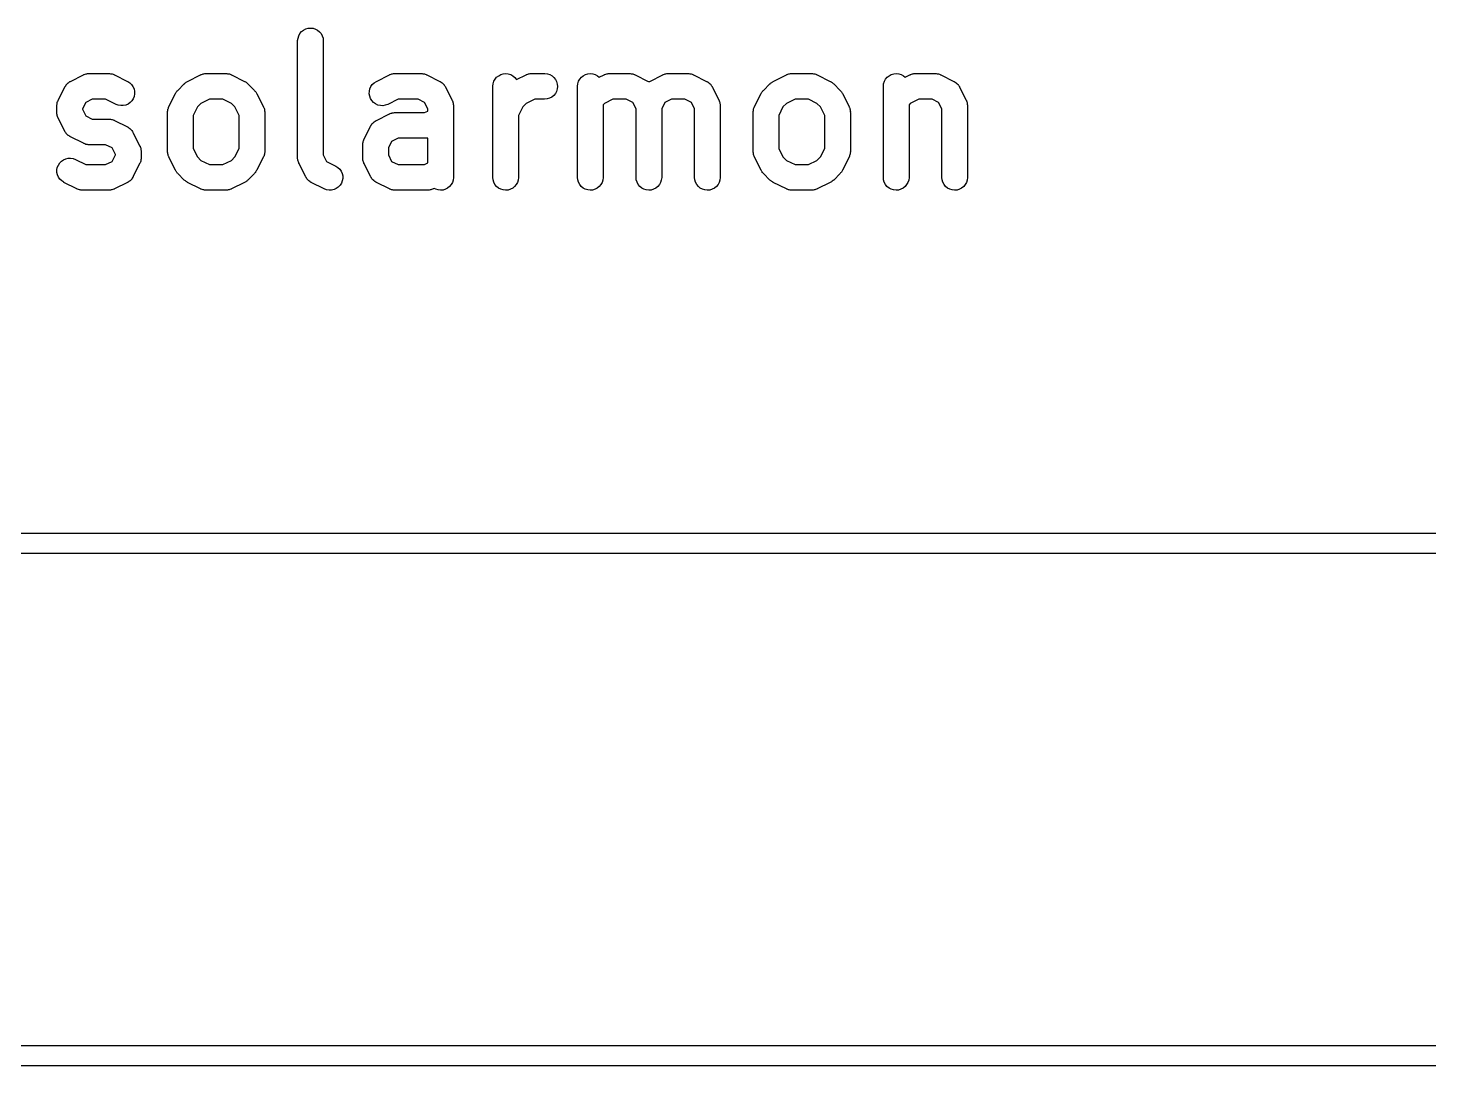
# Model space of a CAD drawing. Extents: x 94.4 to 145.6, y -140.8 to -106.9.
# Drawn here: x 99.89 to 108.09, y -140.82 to -134.74 of the extents above; entities that cross this region are included whole.
import ezdxf

# ---------------------------------------------------------------- set-up
doc = ezdxf.new("R2010")
doc.units = 0
doc.layers.add('BLACK', color=7, linetype='CONTINUOUS')

msp = doc.modelspace()

# ---------------------------------------------------------------- linework, layer by layer
at = {"layer": 'BLACK', "linetype": 'CONTINUOUS'}
for p, q in [((101.502, -134.754), (101.515, -134.747)), ((101.515, -134.747), (101.529, -134.743)), ((101.529, -134.743), (101.544, -134.742)), ((101.544, -134.742), (101.558, -134.743)), ((101.558, -134.743), (101.572, -134.748)), ((101.572, -134.748), (101.585, -134.755)), ((101.468, -134.816), (101.47, -134.801)), ((101.468, -134.817), (101.468, -134.816)), ((101.468, -135.503), (101.468, -134.817)), ((101.47, -134.801), (101.474, -134.787)), ((101.474, -134.787), (101.481, -134.775)), ((101.481, -134.775), (101.491, -134.763)), ((101.491, -134.763), (101.502, -134.754)), ((101.585, -134.755), (101.596, -134.764)), ((101.596, -134.764), (101.605, -134.775)), ((101.605, -134.775), (101.612, -134.788)), ((101.612, -134.788), (101.617, -134.802)), ((101.617, -134.802), (101.618, -134.817)), ((101.618, -134.817), (101.618, -135.485)), ((100.11, -135.08), (100.113, -135.075)), ((100.113, -135.075), (100.114, -135.074)), ((100.114, -135.074), (100.115, -135.072)), ((100.115, -135.072), (100.119, -135.069)), ((100.119, -135.069), (100.123, -135.064)), ((100.123, -135.064), (100.124, -135.063)), ((100.124, -135.063), (100.126, -135.062)), ((100.126, -135.062), (100.13, -135.059)), ((100.13, -135.059), (100.135, -135.056)), ((100.135, -135.056), (100.137, -135.055)), ((100.137, -135.055), (100.138, -135.055)), ((100.138, -135.055), (100.214, -135.016)), ((100.214, -135.016), (100.215, -135.016)), ((100.215, -135.016), (100.217, -135.015)), ((100.217, -135.015), (100.219, -135.014)), ((100.219, -135.014), (100.224, -135.013)), ((100.224, -135.013), (100.229, -135.011)), ((100.229, -135.011), (100.231, -135.011)), ((100.231, -135.011), (100.233, -135.01)), ((100.233, -135.01), (100.238, -135.009)), ((100.238, -135.009), (100.243, -135.009)), ((100.243, -135.009), (100.246, -135.009)), ((100.246, -135.009), (100.248, -135.009)), ((100.248, -135.009), (100.362, -135.009)), ((100.362, -135.009), (100.363, -135.009)), ((100.363, -135.009), (100.365, -135.009)), ((100.365, -135.009), (100.367, -135.009)), ((100.367, -135.009), (100.373, -135.01)), ((100.373, -135.01), (100.378, -135.01)), ((100.378, -135.01), (100.38, -135.011)), ((100.38, -135.011), (100.382, -135.011)), ((100.382, -135.011), (100.387, -135.013)), ((100.387, -135.013), (100.392, -135.015)), ((100.392, -135.015), (100.394, -135.016)), ((100.394, -135.016), (100.396, -135.016)), ((100.396, -135.016), (100.472, -135.055)), ((100.472, -135.055), (100.473, -135.055)), ((100.473, -135.055), (100.485, -135.063)), ((100.485, -135.063), (100.495, -135.073)), ((100.495, -135.073), (100.504, -135.085)), ((100.766, -135.107), (100.804, -135.069)), ((100.804, -135.069), (100.805, -135.068)), ((100.805, -135.068), (100.808, -135.065)), ((100.808, -135.065), (100.811, -135.062)), ((100.811, -135.062), (100.814, -135.061)), ((100.814, -135.061), (100.816, -135.059)), ((100.816, -135.059), (100.82, -135.057)), ((100.82, -135.057), (100.824, -135.055)), ((100.824, -135.055), (100.9, -135.016)), ((100.9, -135.016), (100.901, -135.016)), ((100.901, -135.016), (100.903, -135.015)), ((100.903, -135.015), (100.905, -135.014)), ((100.905, -135.014), (100.91, -135.013)), ((100.91, -135.013), (100.915, -135.011)), ((100.915, -135.011), (100.917, -135.011)), ((100.917, -135.011), (100.919, -135.01)), ((100.919, -135.01), (100.924, -135.009)), ((100.924, -135.009), (100.929, -135.009)), ((100.929, -135.009), (100.931, -135.009)), ((100.931, -135.009), (100.933, -135.009)), ((100.933, -135.009), (101.048, -135.009)), ((101.048, -135.009), (101.049, -135.009)), ((101.049, -135.009), (101.051, -135.009)), ((101.051, -135.009), (101.053, -135.009)), ((101.053, -135.009), (101.058, -135.01)), ((101.058, -135.01), (101.063, -135.01)), ((101.063, -135.01), (101.065, -135.011)), ((101.065, -135.011), (101.068, -135.011)), ((101.068, -135.011), (101.072, -135.013)), ((101.072, -135.013), (101.077, -135.015)), ((101.077, -135.015), (101.079, -135.016)), ((101.079, -135.016), (101.081, -135.016)), ((101.081, -135.016), (101.157, -135.055)), ((101.157, -135.055), (101.158, -135.055)), ((101.158, -135.055), (101.162, -135.057)), ((101.162, -135.057), (101.166, -135.059)), ((101.166, -135.059), (101.168, -135.061)), ((101.168, -135.061), (101.171, -135.063)), ((101.171, -135.063), (101.174, -135.066)), ((101.174, -135.066), (101.177, -135.069)), ((101.177, -135.069), (101.215, -135.107)), ((101.897, -135.084), (101.905, -135.072)), ((101.905, -135.072), (101.916, -135.062)), ((101.916, -135.062), (101.929, -135.055)), ((101.929, -135.055), (102.005, -135.016)), ((102.005, -135.016), (102.006, -135.016)), ((102.006, -135.016), (102.008, -135.015)), ((102.008, -135.015), (102.01, -135.014)), ((102.01, -135.014), (102.015, -135.013)), ((102.015, -135.013), (102.019, -135.011)), ((102.019, -135.011), (102.022, -135.011)), ((102.022, -135.011), (102.024, -135.01)), ((102.024, -135.01), (102.029, -135.009)), ((102.029, -135.009), (102.034, -135.009)), ((102.034, -135.009), (102.036, -135.009)), ((102.036, -135.009), (102.038, -135.009)), ((102.038, -135.009), (102.191, -135.009)), ((102.191, -135.009), (102.192, -135.009)), ((102.192, -135.009), (102.194, -135.009)), ((102.194, -135.009), (102.196, -135.009)), ((102.196, -135.009), (102.201, -135.01)), ((102.201, -135.01), (102.206, -135.01)), ((102.206, -135.01), (102.208, -135.011)), ((102.208, -135.011), (102.21, -135.011)), ((102.21, -135.011), (102.215, -135.013)), ((102.215, -135.013), (102.22, -135.015)), ((102.22, -135.015), (102.222, -135.016)), ((102.222, -135.016), (102.224, -135.016)), ((102.224, -135.016), (102.3, -135.055)), ((102.3, -135.055), (102.301, -135.055)), ((102.301, -135.055), (102.303, -135.056)), ((102.303, -135.056), (102.304, -135.057)), ((102.304, -135.057), (102.309, -135.06)), ((102.309, -135.06), (102.314, -135.063)), ((102.314, -135.063), (102.315, -135.064)), ((102.315, -135.064), (102.316, -135.065)), ((102.316, -135.065), (102.32, -135.069)), ((102.32, -135.069), (102.324, -135.073)), ((102.324, -135.073), (102.325, -135.075)), ((102.325, -135.075), (102.326, -135.076)), ((102.326, -135.076), (102.329, -135.081)), ((102.611, -135.083), (102.612, -135.068)), ((102.612, -135.068), (102.617, -135.054)), ((102.617, -135.054), (102.624, -135.041)), ((102.624, -135.041), (102.633, -135.03)), ((102.633, -135.03), (102.645, -135.021)), ((102.645, -135.021), (102.658, -135.014)), ((102.658, -135.014), (102.672, -135.01)), ((102.672, -135.01), (102.686, -135.009)), ((102.686, -135.009), (102.701, -135.01)), ((102.701, -135.01), (102.715, -135.014)), ((102.715, -135.014), (102.728, -135.021)), ((102.728, -135.021), (102.739, -135.031)), ((102.739, -135.031), (102.748, -135.042)), ((102.748, -135.042), (102.749, -135.044)), ((102.749, -135.044), (102.805, -135.016)), ((102.805, -135.016), (102.806, -135.016)), ((102.806, -135.016), (102.808, -135.015)), ((102.808, -135.015), (102.81, -135.014)), ((102.81, -135.014), (102.815, -135.013)), ((102.815, -135.013), (102.819, -135.011)), ((102.819, -135.011), (102.822, -135.011)), ((102.822, -135.011), (102.824, -135.01)), ((102.824, -135.01), (102.829, -135.009)), ((102.829, -135.009), (102.834, -135.009)), ((102.834, -135.009), (102.836, -135.009)), ((102.836, -135.009), (102.838, -135.009)), ((102.838, -135.009), (102.914, -135.009)), ((102.914, -135.009), (102.915, -135.009)), ((102.915, -135.009), (102.93, -135.01)), ((102.93, -135.01), (102.944, -135.015)), ((102.944, -135.015), (102.957, -135.022)), ((102.957, -135.022), (102.968, -135.031)), ((102.968, -135.031), (102.977, -135.043)), ((102.977, -135.043), (102.984, -135.055)), ((102.984, -135.055), (102.988, -135.07)), ((102.988, -135.07), (102.989, -135.084)), ((103.106, -135.083), (103.108, -135.068)), ((103.108, -135.068), (103.112, -135.054)), ((103.112, -135.054), (103.119, -135.041)), ((103.119, -135.041), (103.129, -135.03)), ((103.129, -135.03), (103.14, -135.021)), ((103.14, -135.021), (103.153, -135.014)), ((103.153, -135.014), (103.167, -135.01)), ((103.167, -135.01), (103.182, -135.009)), ((103.182, -135.009), (103.196, -135.01)), ((103.196, -135.01), (103.21, -135.014)), ((103.21, -135.014), (103.223, -135.021)), ((103.223, -135.021), (103.234, -135.03)), ((103.234, -135.03), (103.262, -135.016)), ((103.262, -135.016), (103.263, -135.016)), ((103.263, -135.016), (103.265, -135.015)), ((103.265, -135.015), (103.267, -135.014)), ((103.267, -135.014), (103.272, -135.013)), ((103.272, -135.013), (103.277, -135.011)), ((103.277, -135.011), (103.279, -135.011)), ((103.279, -135.011), (103.281, -135.01)), ((103.281, -135.01), (103.286, -135.009)), ((103.286, -135.009), (103.291, -135.009)), ((103.291, -135.009), (103.293, -135.009)), ((103.293, -135.009), (103.295, -135.009)), ((103.295, -135.009), (103.41, -135.009)), ((103.41, -135.009), (103.411, -135.009)), ((103.411, -135.009), (103.413, -135.009)), ((103.413, -135.009), (103.415, -135.009)), ((103.415, -135.009), (103.42, -135.01)), ((103.42, -135.01), (103.425, -135.01)), ((103.425, -135.01), (103.427, -135.011)), ((103.427, -135.011), (103.43, -135.011)), ((103.43, -135.011), (103.434, -135.013)), ((103.434, -135.013), (103.439, -135.015)), ((103.439, -135.015), (103.441, -135.016)), ((103.441, -135.016), (103.443, -135.016)), ((103.443, -135.016), (103.519, -135.055)), ((103.519, -135.055), (103.52, -135.055)), ((103.52, -135.055), (103.522, -135.056)), ((103.522, -135.056), (103.523, -135.057)), ((103.523, -135.057), (103.524, -135.057)), ((103.524, -135.057), (103.526, -135.056)), ((103.526, -135.056), (103.527, -135.055)), ((103.527, -135.055), (103.529, -135.055)), ((103.529, -135.055), (103.605, -135.016)), ((103.605, -135.016), (103.606, -135.016)), ((103.606, -135.016), (103.608, -135.015)), ((103.608, -135.015), (103.61, -135.014)), ((103.61, -135.014), (103.615, -135.013)), ((103.615, -135.013), (103.619, -135.011)), ((103.619, -135.011), (103.622, -135.011)), ((103.622, -135.011), (103.624, -135.01)), ((103.624, -135.01), (103.629, -135.009)), ((103.629, -135.009), (103.634, -135.009)), ((103.634, -135.009), (103.636, -135.009)), ((103.636, -135.009), (103.638, -135.009)), ((103.638, -135.009), (103.753, -135.009)), ((103.753, -135.009), (103.754, -135.009)), ((103.754, -135.009), (103.756, -135.009)), ((103.756, -135.009), (103.758, -135.009)), ((103.758, -135.009), (103.763, -135.01)), ((103.763, -135.01), (103.768, -135.01)), ((103.768, -135.01), (103.77, -135.011)), ((103.77, -135.011), (103.772, -135.011)), ((103.772, -135.011), (103.777, -135.013)), ((103.777, -135.013), (103.782, -135.015)), ((103.782, -135.015), (103.784, -135.016)), ((103.784, -135.016), (103.786, -135.016)), ((103.786, -135.016), (103.862, -135.055)), ((103.862, -135.055), (103.863, -135.055)), ((103.863, -135.055), (103.865, -135.056)), ((103.865, -135.056), (103.866, -135.057)), ((103.866, -135.057), (103.871, -135.06)), ((103.871, -135.06), (103.875, -135.063)), ((103.875, -135.063), (103.877, -135.064)), ((103.877, -135.064), (103.878, -135.065)), ((103.878, -135.065), (103.882, -135.069)), ((103.882, -135.069), (103.886, -135.073)), ((103.886, -135.073), (103.887, -135.075)), ((103.887, -135.075), (103.888, -135.076)), ((103.888, -135.076), (103.891, -135.081)), ((104.195, -135.107), (104.233, -135.069)), ((104.233, -135.069), (104.234, -135.068)), ((104.234, -135.068), (104.237, -135.065)), ((104.237, -135.065), (104.24, -135.062)), ((104.24, -135.062), (104.243, -135.061)), ((104.243, -135.061), (104.245, -135.059)), ((104.245, -135.059), (104.249, -135.057)), ((104.249, -135.057), (104.252, -135.055)), ((104.252, -135.055), (104.329, -135.016)), ((104.329, -135.016), (104.332, -135.015)), ((104.329, -135.016), (104.329, -135.016)), ((104.332, -135.015), (104.333, -135.014)), ((104.333, -135.014), (104.338, -135.013)), ((104.338, -135.013), (104.343, -135.011)), ((104.343, -135.011), (104.345, -135.011)), ((104.345, -135.011), (104.347, -135.01)), ((104.347, -135.01), (104.353, -135.009)), ((104.353, -135.009), (104.358, -135.009)), ((104.358, -135.009), (104.36, -135.009)), ((104.36, -135.009), (104.362, -135.009)), ((104.362, -135.009), (104.476, -135.009)), ((104.476, -135.009), (104.477, -135.009)), ((104.477, -135.009), (104.48, -135.009)), ((104.48, -135.009), (104.482, -135.009)), ((104.482, -135.009), (104.487, -135.01)), ((104.487, -135.01), (104.492, -135.01)), ((104.492, -135.01), (104.494, -135.011)), ((104.494, -135.011), (104.496, -135.011)), ((104.496, -135.011), (104.501, -135.013)), ((104.501, -135.013), (104.506, -135.015)), ((104.506, -135.015), (104.508, -135.016)), ((104.508, -135.016), (104.51, -135.016)), ((104.51, -135.016), (104.586, -135.055)), ((104.586, -135.055), (104.587, -135.055)), ((104.587, -135.055), (104.591, -135.057)), ((104.591, -135.057), (104.594, -135.059)), ((104.594, -135.059), (104.597, -135.061)), ((104.597, -135.061), (104.599, -135.063)), ((104.599, -135.063), (104.602, -135.066)), ((104.602, -135.066), (104.606, -135.069)), ((104.606, -135.069), (104.644, -135.107)), ((104.897, -135.083), (104.898, -135.068)), ((104.898, -135.068), (104.903, -135.054)), ((104.903, -135.054), (104.91, -135.041)), ((104.91, -135.041), (104.919, -135.03)), ((104.919, -135.03), (104.931, -135.021)), ((104.931, -135.021), (104.943, -135.014)), ((104.943, -135.014), (104.958, -135.01)), ((104.958, -135.01), (104.972, -135.009)), ((104.972, -135.009), (104.987, -135.01)), ((104.987, -135.01), (105.001, -135.014)), ((105.001, -135.014), (105.014, -135.021)), ((105.014, -135.021), (105.024, -135.03)), ((105.024, -135.03), (105.052, -135.016)), ((105.052, -135.016), (105.053, -135.016)), ((105.053, -135.016), (105.055, -135.015)), ((105.055, -135.015), (105.057, -135.014)), ((105.057, -135.014), (105.062, -135.013)), ((105.062, -135.013), (105.067, -135.011)), ((105.067, -135.011), (105.069, -135.011)), ((105.069, -135.011), (105.071, -135.01)), ((105.071, -135.01), (105.076, -135.009)), ((105.076, -135.009), (105.081, -135.009)), ((105.081, -135.009), (105.084, -135.009)), ((105.084, -135.009), (105.086, -135.009)), ((105.086, -135.009), (105.2, -135.009)), ((105.2, -135.009), (105.201, -135.009)), ((105.201, -135.009), (105.203, -135.009)), ((105.203, -135.009), (105.206, -135.009)), ((105.206, -135.009), (105.211, -135.01)), ((105.211, -135.01), (105.216, -135.01)), ((105.216, -135.01), (105.218, -135.011)), ((105.218, -135.011), (105.22, -135.011)), ((105.22, -135.011), (105.225, -135.013)), ((105.225, -135.013), (105.23, -135.015)), ((105.23, -135.015), (105.232, -135.016)), ((105.232, -135.016), (105.234, -135.016)), ((105.234, -135.016), (105.31, -135.055)), ((105.31, -135.055), (105.311, -135.055)), ((105.311, -135.055), (105.312, -135.056)), ((105.312, -135.056), (105.314, -135.057)), ((105.314, -135.057), (105.318, -135.06)), ((105.318, -135.06), (105.323, -135.063)), ((105.323, -135.063), (105.324, -135.064)), ((105.324, -135.064), (105.326, -135.065)), ((105.326, -135.065), (105.329, -135.069)), ((105.329, -135.069), (105.334, -135.073)), ((105.334, -135.073), (105.335, -135.075)), ((105.335, -135.075), (105.336, -135.076)), ((105.336, -135.076), (105.339, -135.081)), ((100.066, -135.164), (100.104, -135.088)), ((100.104, -135.088), (100.105, -135.087)), ((100.105, -135.087), (100.106, -135.086)), ((100.106, -135.086), (100.107, -135.084)), ((100.107, -135.084), (100.11, -135.08)), ((100.265, -135.159), (100.227, -135.178)), ((100.344, -135.159), (100.265, -135.159)), ((100.405, -135.189), (100.344, -135.159)), ((100.505, -135.156), (100.497, -135.168)), ((100.504, -135.085), (100.51, -135.099)), ((100.51, -135.142), (100.505, -135.156)), ((100.51, -135.099), (100.513, -135.113)), ((100.513, -135.128), (100.51, -135.142)), ((100.513, -135.113), (100.513, -135.128)), ((100.714, -135.202), (100.752, -135.126)), ((100.752, -135.126), (100.753, -135.125)), ((100.753, -135.125), (100.755, -135.122)), ((100.755, -135.122), (100.757, -135.118)), ((100.757, -135.118), (100.759, -135.116)), ((100.759, -135.116), (100.761, -135.113)), ((100.761, -135.113), (100.763, -135.11)), ((100.763, -135.11), (100.766, -135.107)), ((100.951, -135.159), (100.902, -135.183)), ((101.03, -135.159), (100.951, -135.159)), ((101.08, -135.183), (101.03, -135.159)), ((101.215, -135.107), (101.216, -135.107)), ((101.216, -135.107), (101.218, -135.111)), ((101.218, -135.111), (101.221, -135.114)), ((101.221, -135.114), (101.223, -135.116)), ((101.223, -135.116), (101.225, -135.119)), ((101.225, -135.119), (101.227, -135.123)), ((101.227, -135.123), (101.229, -135.126)), ((101.229, -135.126), (101.267, -135.202)), ((101.887, -135.127), (101.888, -135.112)), ((101.89, -135.141), (101.887, -135.127)), ((101.888, -135.112), (101.891, -135.098)), ((101.895, -135.155), (101.89, -135.141)), ((101.891, -135.098), (101.897, -135.084)), ((101.902, -135.167), (101.895, -135.155)), ((102.056, -135.159), (101.996, -135.189)), ((102.173, -135.159), (102.056, -135.159)), ((102.211, -135.178), (102.173, -135.159)), ((102.329, -135.081), (102.332, -135.085)), ((102.332, -135.085), (102.333, -135.087)), ((102.333, -135.087), (102.334, -135.088)), ((102.334, -135.088), (102.372, -135.164)), ((102.611, -135.084), (102.611, -135.083)), ((102.611, -135.617), (102.611, -135.084)), ((102.856, -135.159), (102.806, -135.183)), ((102.914, -135.159), (102.856, -135.159)), ((102.929, -135.157), (102.914, -135.159)), ((102.943, -135.153), (102.929, -135.157)), ((102.956, -135.146), (102.943, -135.153)), ((102.967, -135.137), (102.956, -135.146)), ((102.977, -135.126), (102.967, -135.137)), ((102.984, -135.113), (102.977, -135.126)), ((102.988, -135.099), (102.984, -135.113)), ((102.989, -135.084), (102.988, -135.099)), ((103.106, -135.084), (103.106, -135.083)), ((103.106, -135.617), (103.106, -135.084)), ((103.313, -135.159), (103.264, -135.183)), ((103.392, -135.159), (103.313, -135.159)), ((103.43, -135.178), (103.392, -135.159)), ((103.656, -135.159), (103.618, -135.178)), ((103.735, -135.159), (103.656, -135.159)), ((103.773, -135.178), (103.735, -135.159)), ((103.891, -135.081), (103.894, -135.085)), ((103.894, -135.085), (103.895, -135.087)), ((103.895, -135.087), (103.896, -135.088)), ((103.896, -135.088), (103.934, -135.164)), ((104.143, -135.202), (104.181, -135.126)), ((104.181, -135.125), (104.183, -135.122)), ((104.181, -135.126), (104.181, -135.125)), ((104.183, -135.122), (104.185, -135.118)), ((104.185, -135.118), (104.187, -135.116)), ((104.187, -135.116), (104.189, -135.113)), ((104.189, -135.113), (104.192, -135.11)), ((104.192, -135.11), (104.195, -135.107)), ((104.38, -135.159), (104.33, -135.183)), ((104.459, -135.159), (104.38, -135.159)), ((104.508, -135.183), (104.459, -135.159)), ((104.644, -135.107), (104.644, -135.107)), ((104.644, -135.107), (104.647, -135.111)), ((104.647, -135.111), (104.65, -135.114)), ((104.65, -135.114), (104.652, -135.116)), ((104.652, -135.116), (104.654, -135.119)), ((104.654, -135.119), (104.655, -135.123)), ((104.655, -135.123), (104.658, -135.126)), ((104.658, -135.126), (104.696, -135.202)), ((104.897, -135.084), (104.897, -135.083)), ((104.897, -135.617), (104.897, -135.084)), ((105.104, -135.159), (105.054, -135.183)), ((105.182, -135.159), (105.104, -135.159)), ((105.22, -135.178), (105.182, -135.159)), ((105.339, -135.081), (105.342, -135.085)), ((105.342, -135.085), (105.343, -135.087)), ((105.343, -135.087), (105.343, -135.088)), ((105.343, -135.088), (105.382, -135.164)), ((100.058, -135.197), (100.059, -135.195)), ((100.058, -135.198), (100.058, -135.197)), ((100.058, -135.236), (100.058, -135.198)), ((100.059, -135.238), (100.058, -135.236)), ((100.059, -135.192), (100.06, -135.187)), ((100.059, -135.195), (100.059, -135.192)), ((100.059, -135.24), (100.059, -135.238)), ((100.059, -135.245), (100.059, -135.24)), ((100.06, -135.182), (100.061, -135.18)), ((100.06, -135.187), (100.06, -135.182)), ((100.061, -135.178), (100.063, -135.173)), ((100.061, -135.18), (100.061, -135.178)), ((100.063, -135.173), (100.065, -135.168)), ((100.065, -135.168), (100.066, -135.166)), ((100.066, -135.166), (100.066, -135.164)), ((100.227, -135.178), (100.208, -135.216)), ((100.208, -135.216), (100.208, -135.218)), ((100.208, -135.218), (100.227, -135.256)), ((100.418, -135.194), (100.405, -135.189)), ((100.433, -135.196), (100.418, -135.194)), ((100.447, -135.196), (100.433, -135.196)), ((100.462, -135.193), (100.447, -135.196)), ((100.475, -135.187), (100.462, -135.193)), ((100.487, -135.179), (100.475, -135.187)), ((100.497, -135.168), (100.487, -135.179)), ((100.706, -135.231), (100.707, -135.225)), ((100.706, -135.233), (100.706, -135.231)), ((100.706, -135.235), (100.706, -135.233)), ((100.706, -135.236), (100.706, -135.235)), ((100.706, -135.465), (100.706, -135.236)), ((100.707, -135.225), (100.708, -135.22)), ((100.708, -135.218), (100.709, -135.216)), ((100.708, -135.22), (100.708, -135.218)), ((100.709, -135.216), (100.711, -135.211)), ((100.711, -135.211), (100.712, -135.206)), ((100.712, -135.206), (100.713, -135.204)), ((100.713, -135.204), (100.714, -135.202)), ((100.881, -135.204), (100.856, -135.254)), ((100.902, -135.183), (100.881, -135.204)), ((101.1, -135.204), (101.08, -135.183)), ((101.125, -135.254), (101.1, -135.204)), ((101.267, -135.202), (101.268, -135.203)), ((101.268, -135.203), (101.268, -135.205)), ((101.268, -135.205), (101.269, -135.207)), ((101.269, -135.207), (101.271, -135.212)), ((101.271, -135.212), (101.273, -135.217)), ((101.273, -135.217), (101.273, -135.219)), ((101.273, -135.219), (101.274, -135.221)), ((101.274, -135.221), (101.274, -135.226)), ((101.274, -135.226), (101.275, -135.232)), ((101.275, -135.232), (101.275, -135.234)), ((101.275, -135.234), (101.275, -135.236)), ((101.275, -135.236), (101.275, -135.465)), ((101.912, -135.178), (101.902, -135.167)), ((101.924, -135.186), (101.912, -135.178)), ((101.938, -135.193), (101.924, -135.186)), ((101.952, -135.196), (101.938, -135.193)), ((101.966, -135.197), (101.952, -135.196)), ((101.981, -135.194), (101.966, -135.197)), ((101.995, -135.189), (101.981, -135.194)), ((101.996, -135.189), (101.995, -135.189)), ((102.008, -135.244), (102.01, -135.243)), ((102.01, -135.243), (102.015, -135.241)), ((102.015, -135.241), (102.019, -135.24)), ((102.019, -135.24), (102.022, -135.239)), ((102.022, -135.239), (102.024, -135.239)), ((102.024, -135.239), (102.029, -135.238)), ((102.029, -135.238), (102.034, -135.237)), ((102.034, -135.237), (102.036, -135.237)), ((102.036, -135.237), (102.038, -135.237)), ((102.038, -135.237), (102.211, -135.237)), ((102.23, -135.216), (102.211, -135.178)), ((102.211, -135.237), (102.23, -135.228)), ((102.23, -135.228), (102.23, -135.216)), ((102.372, -135.164), (102.372, -135.165)), ((102.372, -135.165), (102.373, -135.167)), ((102.373, -135.167), (102.374, -135.169)), ((102.374, -135.169), (102.376, -135.174)), ((102.376, -135.174), (102.377, -135.179)), ((102.377, -135.179), (102.378, -135.181)), ((102.378, -135.181), (102.378, -135.183)), ((102.378, -135.183), (102.379, -135.188)), ((102.379, -135.188), (102.38, -135.193)), ((102.38, -135.193), (102.38, -135.196)), ((102.38, -135.196), (102.38, -135.198)), ((102.38, -135.198), (102.38, -135.617)), ((102.786, -135.204), (102.761, -135.254)), ((102.806, -135.183), (102.786, -135.204)), ((103.264, -135.183), (103.256, -135.191)), ((103.256, -135.191), (103.256, -135.617)), ((103.449, -135.216), (103.43, -135.178)), ((103.449, -135.617), (103.449, -135.216)), ((103.618, -135.178), (103.599, -135.216)), ((103.599, -135.216), (103.599, -135.617)), ((103.792, -135.216), (103.773, -135.178)), ((103.792, -135.617), (103.792, -135.216)), ((103.934, -135.164), (103.934, -135.165)), ((103.934, -135.165), (103.935, -135.167)), ((103.935, -135.167), (103.936, -135.169)), ((103.936, -135.169), (103.938, -135.174)), ((103.938, -135.174), (103.939, -135.179)), ((103.939, -135.179), (103.94, -135.181)), ((103.94, -135.181), (103.94, -135.183)), ((103.94, -135.183), (103.941, -135.188)), ((103.941, -135.188), (103.942, -135.193)), ((103.942, -135.193), (103.942, -135.196)), ((103.942, -135.196), (103.942, -135.198)), ((103.942, -135.198), (103.942, -135.617)), ((104.135, -135.231), (104.136, -135.225)), ((104.135, -135.233), (104.135, -135.231)), ((104.135, -135.235), (104.135, -135.233)), ((104.135, -135.236), (104.135, -135.235)), ((104.135, -135.465), (104.135, -135.236)), ((104.136, -135.22), (104.137, -135.218)), ((104.136, -135.225), (104.136, -135.22)), ((104.137, -135.216), (104.139, -135.211)), ((104.137, -135.218), (104.137, -135.216)), ((104.139, -135.211), (104.141, -135.206)), ((104.141, -135.206), (104.142, -135.204)), ((104.142, -135.204), (104.143, -135.202)), ((104.309, -135.204), (104.285, -135.254)), ((104.33, -135.183), (104.309, -135.204)), ((104.529, -135.204), (104.508, -135.183)), ((104.554, -135.254), (104.529, -135.204)), ((104.696, -135.202), (104.696, -135.203)), ((104.696, -135.203), (104.697, -135.205)), ((104.697, -135.205), (104.698, -135.207)), ((104.698, -135.207), (104.7, -135.212)), ((104.7, -135.212), (104.701, -135.217)), ((104.701, -135.217), (104.702, -135.219)), ((104.702, -135.219), (104.702, -135.221)), ((104.702, -135.221), (104.703, -135.226)), ((104.703, -135.226), (104.704, -135.232)), ((104.704, -135.232), (104.703, -135.234)), ((104.703, -135.234), (104.704, -135.236)), ((104.704, -135.236), (104.704, -135.465)), ((105.054, -135.183), (105.047, -135.191)), ((105.047, -135.191), (105.047, -135.617)), ((105.239, -135.216), (105.22, -135.178)), ((105.239, -135.617), (105.239, -135.216)), ((105.382, -135.164), (105.382, -135.165)), ((105.382, -135.165), (105.383, -135.167)), ((105.383, -135.167), (105.384, -135.169)), ((105.384, -135.169), (105.385, -135.174)), ((105.385, -135.174), (105.387, -135.179)), ((105.387, -135.179), (105.387, -135.181)), ((105.387, -135.181), (105.388, -135.183)), ((105.388, -135.183), (105.388, -135.188)), ((105.388, -135.188), (105.389, -135.193)), ((105.389, -135.193), (105.389, -135.196)), ((105.389, -135.196), (105.389, -135.198)), ((105.389, -135.198), (105.389, -135.617)), ((100.06, -135.251), (100.059, -135.245)), ((100.061, -135.253), (100.06, -135.251)), ((100.061, -135.255), (100.061, -135.253)), ((100.063, -135.26), (100.061, -135.255)), ((100.064, -135.265), (100.063, -135.26)), ((100.065, -135.266), (100.064, -135.265)), ((100.066, -135.269), (100.065, -135.266)), ((100.104, -135.346), (100.066, -135.269)), ((100.066, -135.269), (100.066, -135.269)), ((100.227, -135.256), (100.265, -135.275)), ((100.265, -135.275), (100.362, -135.275)), ((100.362, -135.275), (100.363, -135.275)), ((100.363, -135.275), (100.365, -135.275)), ((100.365, -135.275), (100.367, -135.275)), ((100.367, -135.275), (100.373, -135.276)), ((100.373, -135.276), (100.378, -135.277)), ((100.378, -135.277), (100.38, -135.278)), ((100.38, -135.278), (100.382, -135.278)), ((100.382, -135.278), (100.387, -135.28)), ((100.387, -135.28), (100.392, -135.281)), ((100.392, -135.281), (100.394, -135.282)), ((100.394, -135.282), (100.396, -135.283)), ((100.396, -135.283), (100.472, -135.321)), ((100.472, -135.321), (100.473, -135.322)), ((100.473, -135.322), (100.474, -135.323)), ((100.474, -135.323), (100.476, -135.323)), ((100.476, -135.323), (100.48, -135.327)), ((100.856, -135.254), (100.856, -135.447)), ((101.125, -135.447), (101.125, -135.254)), ((101.857, -135.393), (101.895, -135.317)), ((101.895, -135.316), (101.896, -135.314)), ((101.895, -135.317), (101.895, -135.316)), ((101.896, -135.314), (101.897, -135.313)), ((101.897, -135.313), (101.9, -135.308)), ((101.9, -135.308), (101.903, -135.303)), ((101.903, -135.303), (101.905, -135.302)), ((101.905, -135.301), (101.91, -135.297)), ((101.905, -135.302), (101.905, -135.301)), ((101.91, -135.297), (101.914, -135.293)), ((101.914, -135.293), (101.915, -135.292)), ((101.915, -135.292), (101.916, -135.291)), ((101.916, -135.291), (101.921, -135.288)), ((101.921, -135.288), (101.926, -135.285)), ((101.926, -135.285), (101.927, -135.284)), ((101.927, -135.284), (101.929, -135.283)), ((101.929, -135.283), (102.005, -135.245)), ((102.005, -135.245), (102.006, -135.245)), ((102.006, -135.245), (102.008, -135.244)), ((102.761, -135.254), (102.761, -135.617)), ((104.285, -135.254), (104.285, -135.447)), ((104.554, -135.447), (104.554, -135.254)), ((100.105, -135.347), (100.104, -135.346)), ((100.106, -135.349), (100.105, -135.347)), ((100.109, -135.353), (100.106, -135.349)), ((100.112, -135.358), (100.109, -135.353)), ((100.113, -135.359), (100.112, -135.358)), ((100.114, -135.361), (100.113, -135.359)), ((100.118, -135.365), (100.114, -135.361)), ((100.122, -135.369), (100.118, -135.365)), ((100.124, -135.37), (100.122, -135.369)), ((100.125, -135.371), (100.124, -135.37)), ((100.13, -135.374), (100.125, -135.371)), ((100.134, -135.377), (100.13, -135.374)), ((100.136, -135.378), (100.134, -135.377)), ((100.137, -135.379), (100.136, -135.378)), ((100.138, -135.379), (100.137, -135.379)), ((100.214, -135.417), (100.138, -135.379)), ((100.48, -135.327), (100.485, -135.33)), ((100.485, -135.33), (100.486, -135.331)), ((100.486, -135.331), (100.487, -135.332)), ((100.487, -135.332), (100.491, -135.336)), ((100.491, -135.336), (100.495, -135.34)), ((100.495, -135.34), (100.496, -135.341)), ((100.496, -135.341), (100.498, -135.342)), ((100.498, -135.342), (100.501, -135.347)), ((100.501, -135.347), (100.504, -135.352)), ((100.504, -135.352), (100.504, -135.353)), ((100.504, -135.353), (100.505, -135.355)), ((100.505, -135.355), (100.543, -135.431)), ((101.851, -135.409), (101.852, -135.407)), ((101.852, -135.407), (101.853, -135.402)), ((101.853, -135.402), (101.855, -135.397)), ((101.855, -135.397), (101.856, -135.395)), ((101.856, -135.395), (101.857, -135.393)), ((102.018, -135.406), (101.999, -135.444)), ((102.056, -135.387), (102.018, -135.406)), ((102.229, -135.387), (102.056, -135.387)), ((102.23, -135.387), (102.229, -135.387)), ((102.23, -135.532), (102.23, -135.387)), ((100.216, -135.418), (100.214, -135.417)), ((100.218, -135.419), (100.216, -135.418)), ((100.223, -135.421), (100.218, -135.419)), ((100.228, -135.423), (100.223, -135.421)), ((100.23, -135.423), (100.228, -135.423)), ((100.232, -135.424), (100.23, -135.423)), ((100.237, -135.424), (100.232, -135.424)), ((100.242, -135.425), (100.237, -135.424)), ((100.245, -135.425), (100.242, -135.425)), ((100.247, -135.425), (100.245, -135.425)), ((100.248, -135.425), (100.247, -135.425)), ((100.344, -135.425), (100.248, -135.425)), ((100.382, -135.444), (100.344, -135.425)), ((100.401, -135.482), (100.382, -135.444)), ((100.382, -135.523), (100.401, -135.485)), ((100.401, -135.485), (100.401, -135.482)), ((100.543, -135.431), (100.544, -135.432)), ((100.544, -135.432), (100.545, -135.434)), ((100.545, -135.434), (100.546, -135.436)), ((100.546, -135.436), (100.547, -135.441)), ((100.547, -135.441), (100.549, -135.446)), ((100.549, -135.446), (100.549, -135.448)), ((100.549, -135.448), (100.55, -135.45)), ((100.55, -135.45), (100.55, -135.455)), ((100.55, -135.455), (100.551, -135.46)), ((100.551, -135.46), (100.551, -135.462)), ((100.551, -135.462), (100.551, -135.465)), ((100.551, -135.465), (100.551, -135.503)), ((100.706, -135.467), (100.706, -135.465)), ((100.706, -135.469), (100.706, -135.467)), ((100.707, -135.474), (100.706, -135.469)), ((100.708, -135.479), (100.707, -135.474)), ((100.708, -135.481), (100.708, -135.479)), ((100.709, -135.483), (100.708, -135.481)), ((100.71, -135.488), (100.709, -135.483)), ((100.712, -135.493), (100.71, -135.488)), ((100.856, -135.447), (100.881, -135.496)), ((101.1, -135.496), (101.125, -135.447)), ((101.271, -135.489), (101.269, -135.494)), ((101.272, -135.484), (101.271, -135.489)), ((101.273, -135.482), (101.272, -135.484)), ((101.274, -135.48), (101.273, -135.482)), ((101.275, -135.47), (101.274, -135.475)), ((101.274, -135.475), (101.274, -135.48)), ((101.275, -135.465), (101.275, -135.466)), ((101.275, -135.466), (101.275, -135.468)), ((101.275, -135.468), (101.275, -135.47)), ((101.618, -135.485), (101.637, -135.523)), ((101.849, -135.421), (101.85, -135.416)), ((101.849, -135.423), (101.849, -135.421)), ((101.849, -135.425), (101.849, -135.423)), ((101.849, -135.426), (101.849, -135.425)), ((101.849, -135.503), (101.849, -135.426)), ((101.85, -135.416), (101.851, -135.411)), ((101.851, -135.411), (101.851, -135.409)), ((101.999, -135.444), (101.999, -135.485)), ((101.999, -135.485), (102.018, -135.523)), ((104.135, -135.467), (104.135, -135.465)), ((104.135, -135.469), (104.135, -135.467)), ((104.136, -135.474), (104.135, -135.469)), ((104.136, -135.479), (104.136, -135.474)), ((104.137, -135.481), (104.136, -135.479)), ((104.137, -135.483), (104.137, -135.481)), ((104.139, -135.488), (104.137, -135.483)), ((104.14, -135.493), (104.139, -135.488)), ((104.285, -135.447), (104.309, -135.496)), ((104.529, -135.496), (104.554, -135.447)), ((104.699, -135.489), (104.698, -135.494)), ((104.701, -135.484), (104.699, -135.489)), ((104.702, -135.48), (104.701, -135.482)), ((104.701, -135.482), (104.701, -135.484)), ((104.703, -135.475), (104.702, -135.48)), ((104.704, -135.466), (104.703, -135.468)), ((104.703, -135.468), (104.704, -135.47)), ((104.704, -135.47), (104.703, -135.475)), ((104.704, -135.465), (104.704, -135.466)), ((100.059, -135.573), (100.061, -135.558)), ((100.061, -135.558), (100.067, -135.545)), ((100.067, -135.545), (100.075, -135.532)), ((100.075, -135.532), (100.085, -135.522)), ((100.085, -135.522), (100.097, -135.513)), ((100.097, -135.513), (100.11, -135.508)), ((100.11, -135.508), (100.124, -135.504)), ((100.124, -135.504), (100.139, -135.504)), ((100.139, -135.504), (100.153, -135.506)), ((100.153, -135.506), (100.167, -135.512)), ((100.167, -135.512), (100.227, -135.542)), ((100.227, -135.542), (100.344, -135.542)), ((100.344, -135.542), (100.382, -135.523)), ((100.543, -135.536), (100.505, -135.612)), ((100.544, -135.534), (100.543, -135.536)), ((100.545, -135.532), (100.544, -135.534)), ((100.547, -135.527), (100.545, -135.532)), ((100.549, -135.522), (100.547, -135.527)), ((100.55, -135.518), (100.549, -135.52)), ((100.549, -135.52), (100.549, -135.522)), ((100.551, -135.508), (100.55, -135.513)), ((100.55, -135.513), (100.55, -135.518)), ((100.551, -135.503), (100.551, -135.504)), ((100.551, -135.504), (100.551, -135.506)), ((100.551, -135.506), (100.551, -135.508)), ((100.713, -135.495), (100.712, -135.493)), ((100.714, -135.497), (100.713, -135.495)), ((100.714, -135.498), (100.714, -135.497)), ((100.752, -135.574), (100.714, -135.498)), ((100.881, -135.496), (100.902, -135.517)), ((100.902, -135.517), (100.951, -135.542)), ((100.951, -135.542), (101.03, -135.542)), ((101.03, -135.542), (101.08, -135.517)), ((101.08, -135.517), (101.1, -135.496)), ((101.267, -135.498), (101.229, -135.574)), ((101.268, -135.496), (101.267, -135.498)), ((101.269, -135.494), (101.268, -135.496)), ((101.468, -135.505), (101.468, -135.503)), ((101.468, -135.507), (101.468, -135.505)), ((101.469, -135.512), (101.468, -135.507)), ((101.469, -135.517), (101.469, -135.512)), ((101.47, -135.519), (101.469, -135.517)), ((101.47, -135.521), (101.47, -135.519)), ((101.472, -135.526), (101.47, -135.521)), ((101.474, -135.531), (101.472, -135.526)), ((101.475, -135.533), (101.474, -135.531)), ((101.475, -135.535), (101.475, -135.533)), ((101.476, -135.536), (101.475, -135.535)), ((101.514, -135.612), (101.476, -135.536)), ((101.637, -135.523), (101.691, -135.55)), ((101.691, -135.55), (101.692, -135.55)), ((101.692, -135.55), (101.704, -135.558)), ((101.704, -135.558), (101.715, -135.568)), ((101.715, -135.568), (101.723, -135.581)), ((101.849, -135.505), (101.849, -135.503)), ((101.849, -135.507), (101.849, -135.505)), ((101.85, -135.512), (101.849, -135.507)), ((101.85, -135.517), (101.85, -135.512)), ((101.851, -135.519), (101.85, -135.517)), ((101.851, -135.521), (101.851, -135.519)), ((101.853, -135.526), (101.851, -135.521)), ((101.855, -135.531), (101.853, -135.526)), ((101.856, -135.533), (101.855, -135.531)), ((101.856, -135.535), (101.856, -135.533)), ((101.857, -135.536), (101.856, -135.535)), ((101.895, -135.612), (101.857, -135.536)), ((102.018, -135.523), (102.056, -135.542)), ((102.056, -135.542), (102.211, -135.542)), ((102.211, -135.542), (102.23, -135.532)), ((104.141, -135.495), (104.14, -135.493)), ((104.142, -135.497), (104.141, -135.495)), ((104.143, -135.498), (104.142, -135.497)), ((104.181, -135.574), (104.143, -135.498)), ((104.309, -135.496), (104.33, -135.517)), ((104.33, -135.517), (104.38, -135.542)), ((104.38, -135.542), (104.459, -135.542)), ((104.459, -135.542), (104.508, -135.517)), ((104.508, -135.517), (104.529, -135.496)), ((104.696, -135.498), (104.658, -135.574)), ((104.697, -135.496), (104.696, -135.498)), ((104.698, -135.494), (104.697, -135.496)), ((100.059, -135.587), (100.059, -135.573)), ((100.062, -135.602), (100.059, -135.587)), ((100.068, -135.615), (100.062, -135.602)), ((100.076, -135.627), (100.068, -135.615)), ((100.087, -135.637), (100.076, -135.627)), ((100.099, -135.645), (100.087, -135.637)), ((100.1, -135.646), (100.099, -135.645)), ((100.176, -135.684), (100.1, -135.646)), ((100.472, -135.646), (100.396, -135.684)), ((100.473, -135.645), (100.472, -135.646)), ((100.475, -135.644), (100.473, -135.645)), ((100.479, -135.641), (100.475, -135.644)), ((100.484, -135.638), (100.479, -135.641)), ((100.485, -135.637), (100.484, -135.638)), ((100.487, -135.636), (100.485, -135.637)), ((100.491, -135.632), (100.487, -135.636)), ((100.495, -135.628), (100.491, -135.632)), ((100.496, -135.627), (100.495, -135.628)), ((100.497, -135.626), (100.496, -135.627)), ((100.5, -135.621), (100.497, -135.626)), ((100.503, -135.616), (100.5, -135.621)), ((100.504, -135.615), (100.503, -135.616)), ((100.505, -135.613), (100.504, -135.615)), ((100.505, -135.612), (100.505, -135.613)), ((100.754, -135.578), (100.752, -135.574)), ((100.756, -135.582), (100.754, -135.578)), ((100.758, -135.584), (100.756, -135.582)), ((100.76, -135.587), (100.758, -135.584)), ((100.763, -135.59), (100.76, -135.587)), ((100.765, -135.593), (100.763, -135.59)), ((100.766, -135.594), (100.765, -135.593)), ((100.804, -135.632), (100.766, -135.594)), ((100.808, -135.635), (100.804, -135.632)), ((100.811, -135.637), (100.808, -135.635)), ((100.813, -135.639), (100.811, -135.637)), ((100.816, -135.641), (100.813, -135.639)), ((100.819, -135.643), (100.816, -135.641)), ((100.823, -135.645), (100.819, -135.643)), ((100.824, -135.646), (100.823, -135.645)), ((100.9, -135.684), (100.824, -135.646)), ((101.157, -135.646), (101.081, -135.684)), ((101.161, -135.644), (101.157, -135.646)), ((101.165, -135.642), (101.161, -135.644)), ((101.167, -135.64), (101.165, -135.642)), ((101.17, -135.638), (101.167, -135.64)), ((101.173, -135.635), (101.17, -135.638)), ((101.176, -135.633), (101.173, -135.635)), ((101.177, -135.632), (101.176, -135.633)), ((101.215, -135.594), (101.177, -135.632)), ((101.218, -135.59), (101.215, -135.594)), ((101.221, -135.587), (101.218, -135.59)), ((101.222, -135.585), (101.221, -135.587)), ((101.224, -135.582), (101.222, -135.585)), ((101.226, -135.579), (101.224, -135.582)), ((101.229, -135.575), (101.226, -135.579)), ((101.229, -135.574), (101.229, -135.575)), ((101.515, -135.614), (101.514, -135.612)), ((101.516, -135.615), (101.515, -135.614)), ((101.519, -135.62), (101.516, -135.615)), ((101.522, -135.625), (101.519, -135.62)), ((101.523, -135.626), (101.522, -135.625)), ((101.524, -135.627), (101.523, -135.626)), ((101.528, -135.631), (101.524, -135.627)), ((101.532, -135.635), (101.528, -135.631)), ((101.533, -135.636), (101.532, -135.635)), ((101.534, -135.637), (101.533, -135.636)), ((101.539, -135.641), (101.534, -135.637)), ((101.544, -135.644), (101.539, -135.641)), ((101.545, -135.645), (101.544, -135.644)), ((101.547, -135.645), (101.545, -135.645)), ((101.548, -135.646), (101.547, -135.645)), ((101.624, -135.684), (101.548, -135.646)), ((101.724, -135.651), (101.716, -135.663)), ((101.723, -135.581), (101.729, -135.594)), ((101.729, -135.637), (101.724, -135.651)), ((101.729, -135.594), (101.732, -135.608)), ((101.732, -135.623), (101.729, -135.637)), ((101.732, -135.608), (101.732, -135.623)), ((101.896, -135.614), (101.895, -135.612)), ((101.896, -135.615), (101.896, -135.614)), ((101.9, -135.62), (101.896, -135.615)), ((101.903, -135.625), (101.9, -135.62)), ((101.904, -135.626), (101.903, -135.625)), ((101.905, -135.627), (101.904, -135.626)), ((101.909, -135.631), (101.905, -135.627)), ((101.913, -135.635), (101.909, -135.631)), ((101.914, -135.636), (101.913, -135.635)), ((101.915, -135.637), (101.914, -135.636)), ((101.92, -135.641), (101.915, -135.637)), ((101.925, -135.644), (101.92, -135.641)), ((101.926, -135.645), (101.925, -135.644)), ((101.928, -135.645), (101.926, -135.645)), ((101.929, -135.646), (101.928, -135.645)), ((102.005, -135.684), (101.929, -135.646)), ((102.374, -135.646), (102.367, -135.659)), ((102.378, -135.632), (102.374, -135.646)), ((102.38, -135.618), (102.378, -135.632)), ((102.38, -135.617), (102.38, -135.618)), ((102.612, -135.631), (102.611, -135.617)), ((102.617, -135.645), (102.612, -135.631)), ((102.623, -135.658), (102.617, -135.645)), ((102.755, -135.646), (102.748, -135.659)), ((102.759, -135.632), (102.755, -135.646)), ((102.761, -135.618), (102.759, -135.632)), ((102.761, -135.617), (102.761, -135.618)), ((103.108, -135.631), (103.106, -135.617)), ((103.112, -135.645), (103.108, -135.631)), ((103.119, -135.658), (103.112, -135.645)), ((103.25, -135.646), (103.243, -135.659)), ((103.254, -135.632), (103.25, -135.646)), ((103.256, -135.618), (103.254, -135.632)), ((103.256, -135.617), (103.256, -135.618)), ((103.45, -135.631), (103.449, -135.617)), ((103.455, -135.645), (103.45, -135.631)), ((103.461, -135.658), (103.455, -135.645)), ((103.593, -135.646), (103.586, -135.659)), ((103.597, -135.632), (103.593, -135.646)), ((103.599, -135.618), (103.597, -135.632)), ((103.599, -135.617), (103.599, -135.618)), ((103.793, -135.631), (103.792, -135.617)), ((103.797, -135.645), (103.793, -135.631)), ((103.804, -135.658), (103.797, -135.645)), ((103.936, -135.646), (103.929, -135.659)), ((103.94, -135.632), (103.936, -135.646)), ((103.942, -135.618), (103.94, -135.632)), ((103.942, -135.617), (103.942, -135.618)), ((104.183, -135.578), (104.181, -135.574)), ((104.185, -135.582), (104.183, -135.578)), ((104.187, -135.584), (104.185, -135.582)), ((104.188, -135.587), (104.187, -135.584)), ((104.191, -135.59), (104.188, -135.587)), ((104.194, -135.593), (104.191, -135.59)), ((104.195, -135.594), (104.194, -135.593)), ((104.233, -135.632), (104.195, -135.594)), ((104.236, -135.635), (104.233, -135.632)), ((104.239, -135.637), (104.236, -135.635)), ((104.242, -135.639), (104.239, -135.637)), ((104.244, -135.641), (104.242, -135.639)), ((104.248, -135.643), (104.244, -135.641)), ((104.251, -135.645), (104.248, -135.643)), ((104.252, -135.646), (104.251, -135.645)), ((104.329, -135.684), (104.252, -135.646)), ((104.586, -135.646), (104.51, -135.684)), ((104.59, -135.644), (104.586, -135.646)), ((104.593, -135.642), (104.59, -135.644)), ((104.596, -135.64), (104.593, -135.642)), ((104.598, -135.638), (104.596, -135.64)), ((104.602, -135.635), (104.598, -135.638)), ((104.605, -135.633), (104.602, -135.635)), ((104.606, -135.632), (104.605, -135.633)), ((104.644, -135.594), (104.606, -135.632)), ((104.646, -135.59), (104.644, -135.594)), ((104.649, -135.587), (104.646, -135.59)), ((104.651, -135.585), (104.649, -135.587)), ((104.653, -135.582), (104.651, -135.585)), ((104.655, -135.579), (104.653, -135.582)), ((104.657, -135.575), (104.655, -135.579)), ((104.658, -135.574), (104.657, -135.575)), ((104.898, -135.631), (104.897, -135.617)), ((104.902, -135.645), (104.898, -135.631)), ((104.909, -135.658), (104.902, -135.645)), ((105.041, -135.646), (105.033, -135.659)), ((105.045, -135.632), (105.041, -135.646)), ((105.047, -135.618), (105.045, -135.632)), ((105.047, -135.617), (105.047, -135.618)), ((105.241, -135.631), (105.239, -135.617)), ((105.245, -135.645), (105.241, -135.631)), ((105.252, -135.658), (105.245, -135.645)), ((105.383, -135.646), (105.376, -135.659)), ((105.388, -135.632), (105.383, -135.646)), ((105.389, -135.618), (105.388, -135.632)), ((105.389, -135.617), (105.389, -135.618)), ((100.178, -135.685), (100.176, -135.684)), ((100.18, -135.686), (100.178, -135.685)), ((100.185, -135.687), (100.18, -135.686)), ((100.19, -135.689), (100.185, -135.687)), ((100.192, -135.69), (100.19, -135.689)), ((100.194, -135.69), (100.192, -135.69)), ((100.199, -135.691), (100.194, -135.69)), ((100.204, -135.692), (100.199, -135.691)), ((100.206, -135.692), (100.204, -135.692)), ((100.209, -135.692), (100.206, -135.692)), ((100.21, -135.692), (100.209, -135.692)), ((100.362, -135.692), (100.21, -135.692)), ((100.364, -135.692), (100.362, -135.692)), ((100.366, -135.692), (100.364, -135.692)), ((100.372, -135.691), (100.366, -135.692)), ((100.377, -135.69), (100.372, -135.691)), ((100.379, -135.69), (100.377, -135.69)), ((100.381, -135.689), (100.379, -135.69)), ((100.386, -135.688), (100.381, -135.689)), ((100.391, -135.686), (100.386, -135.688)), ((100.393, -135.685), (100.391, -135.686)), ((100.395, -135.684), (100.393, -135.685)), ((100.396, -135.684), (100.395, -135.684)), ((100.902, -135.685), (100.9, -135.684)), ((100.904, -135.686), (100.902, -135.685)), ((100.909, -135.687), (100.904, -135.686)), ((100.914, -135.689), (100.909, -135.687)), ((100.916, -135.69), (100.914, -135.689)), ((100.918, -135.69), (100.916, -135.69)), ((100.923, -135.691), (100.918, -135.69)), ((100.928, -135.692), (100.923, -135.691)), ((100.93, -135.692), (100.928, -135.692)), ((100.932, -135.692), (100.93, -135.692)), ((100.933, -135.692), (100.932, -135.692)), ((101.048, -135.692), (100.933, -135.692)), ((101.05, -135.692), (101.048, -135.692)), ((101.052, -135.692), (101.05, -135.692)), ((101.057, -135.691), (101.052, -135.692)), ((101.062, -135.69), (101.057, -135.691)), ((101.064, -135.69), (101.062, -135.69)), ((101.067, -135.689), (101.064, -135.69)), ((101.071, -135.688), (101.067, -135.689)), ((101.076, -135.686), (101.071, -135.688)), ((101.078, -135.685), (101.076, -135.686)), ((101.08, -135.684), (101.078, -135.685)), ((101.081, -135.684), (101.08, -135.684)), ((101.637, -135.689), (101.624, -135.684)), ((101.652, -135.692), (101.637, -135.689)), ((101.666, -135.691), (101.652, -135.692)), ((101.681, -135.688), (101.666, -135.691)), ((101.694, -135.682), (101.681, -135.688)), ((101.706, -135.674), (101.694, -135.682)), ((101.716, -135.663), (101.706, -135.674)), ((102.007, -135.685), (102.005, -135.684)), ((102.009, -135.686), (102.007, -135.685)), ((102.014, -135.687), (102.009, -135.686)), ((102.018, -135.689), (102.014, -135.687)), ((102.021, -135.69), (102.018, -135.689)), ((102.023, -135.69), (102.021, -135.69)), ((102.028, -135.691), (102.023, -135.69)), ((102.033, -135.692), (102.028, -135.691)), ((102.035, -135.692), (102.033, -135.692)), ((102.037, -135.692), (102.035, -135.692)), ((102.038, -135.692), (102.037, -135.692)), ((102.229, -135.692), (102.038, -135.692)), ((102.231, -135.692), (102.229, -135.692)), ((102.233, -135.692), (102.231, -135.692)), ((102.238, -135.691), (102.233, -135.692)), ((102.243, -135.69), (102.238, -135.691)), ((102.245, -135.69), (102.243, -135.69)), ((102.248, -135.689), (102.245, -135.69)), ((102.252, -135.688), (102.248, -135.689)), ((102.257, -135.686), (102.252, -135.688)), ((102.259, -135.685), (102.257, -135.686)), ((102.261, -135.684), (102.259, -135.685)), ((102.262, -135.684), (102.261, -135.684)), ((102.267, -135.681), (102.262, -135.684)), ((102.276, -135.686), (102.267, -135.681)), ((102.29, -135.69), (102.276, -135.686)), ((102.304, -135.692), (102.29, -135.69)), ((102.319, -135.691), (102.304, -135.692)), ((102.333, -135.686), (102.319, -135.691)), ((102.346, -135.68), (102.333, -135.686)), ((102.357, -135.67), (102.346, -135.68)), ((102.367, -135.659), (102.357, -135.67)), ((102.633, -135.67), (102.623, -135.658)), ((102.644, -135.679), (102.633, -135.67)), ((102.657, -135.686), (102.644, -135.679)), ((102.671, -135.69), (102.657, -135.686)), ((102.685, -135.692), (102.671, -135.69)), ((102.7, -135.691), (102.685, -135.692)), ((102.714, -135.686), (102.7, -135.691)), ((102.727, -135.68), (102.714, -135.686)), ((102.738, -135.67), (102.727, -135.68)), ((102.748, -135.659), (102.738, -135.67)), ((103.128, -135.67), (103.119, -135.658)), ((103.139, -135.679), (103.128, -135.67)), ((103.152, -135.686), (103.139, -135.679)), ((103.166, -135.69), (103.152, -135.686)), ((103.181, -135.692), (103.166, -135.69)), ((103.195, -135.691), (103.181, -135.692)), ((103.209, -135.686), (103.195, -135.691)), ((103.222, -135.68), (103.209, -135.686)), ((103.234, -135.67), (103.222, -135.68)), ((103.243, -135.659), (103.234, -135.67)), ((103.471, -135.67), (103.461, -135.658)), ((103.482, -135.679), (103.471, -135.67)), ((103.495, -135.686), (103.482, -135.679)), ((103.509, -135.69), (103.495, -135.686)), ((103.523, -135.692), (103.509, -135.69)), ((103.538, -135.691), (103.523, -135.692)), ((103.552, -135.686), (103.538, -135.691)), ((103.565, -135.68), (103.552, -135.686)), ((103.576, -135.67), (103.565, -135.68)), ((103.586, -135.659), (103.576, -135.67)), ((103.814, -135.67), (103.804, -135.658)), ((103.825, -135.679), (103.814, -135.67)), ((103.838, -135.686), (103.825, -135.679)), ((103.852, -135.69), (103.838, -135.686)), ((103.866, -135.692), (103.852, -135.69)), ((103.881, -135.691), (103.866, -135.692)), ((103.895, -135.686), (103.881, -135.691)), ((103.908, -135.68), (103.895, -135.686)), ((103.919, -135.67), (103.908, -135.68)), ((103.929, -135.659), (103.919, -135.67)), ((104.331, -135.685), (104.329, -135.684)), ((104.333, -135.686), (104.331, -135.685)), ((104.337, -135.687), (104.333, -135.686)), ((104.342, -135.689), (104.337, -135.687)), ((104.344, -135.69), (104.342, -135.689)), ((104.346, -135.69), (104.344, -135.69)), ((104.352, -135.691), (104.346, -135.69)), ((104.357, -135.692), (104.352, -135.691)), ((104.359, -135.692), (104.357, -135.692)), ((104.361, -135.692), (104.359, -135.692)), ((104.362, -135.692), (104.361, -135.692)), ((104.476, -135.692), (104.362, -135.692)), ((104.479, -135.692), (104.476, -135.692)), ((104.481, -135.692), (104.479, -135.692)), ((104.486, -135.691), (104.481, -135.692)), ((104.491, -135.69), (104.486, -135.691)), ((104.493, -135.69), (104.491, -135.69)), ((104.495, -135.689), (104.493, -135.69)), ((104.5, -135.688), (104.495, -135.689)), ((104.505, -135.686), (104.5, -135.688)), ((104.507, -135.685), (104.505, -135.686)), ((104.509, -135.684), (104.507, -135.685)), ((104.51, -135.684), (104.509, -135.684)), ((104.918, -135.67), (104.909, -135.658)), ((104.93, -135.679), (104.918, -135.67)), ((104.943, -135.686), (104.93, -135.679)), ((104.956, -135.69), (104.943, -135.686)), ((104.971, -135.692), (104.956, -135.69)), ((104.986, -135.691), (104.971, -135.692)), ((105, -135.686), (104.986, -135.691)), ((105.013, -135.68), (105, -135.686)), ((105.024, -135.67), (105.013, -135.68)), ((105.033, -135.659), (105.024, -135.67)), ((105.261, -135.67), (105.252, -135.658)), ((105.272, -135.679), (105.261, -135.67)), ((105.285, -135.686), (105.272, -135.679)), ((105.299, -135.69), (105.285, -135.686)), ((105.314, -135.692), (105.299, -135.69)), ((105.328, -135.691), (105.314, -135.692)), ((105.343, -135.686), (105.328, -135.691)), ((105.355, -135.68), (105.343, -135.686)), ((105.367, -135.67), (105.355, -135.68)), ((105.376, -135.659), (105.367, -135.67)), ((94.615, -137.699), (145.415, -137.699)), ((145.472, -137.819), (94.5579, -137.819)), ((94.555, -140.699), (145.475, -140.699)), ((145.532, -140.819), (94.4979, -140.819))]:
    msp.add_line(p, q, dxfattribs=at)

doc.saveas('drawing.dxf')
